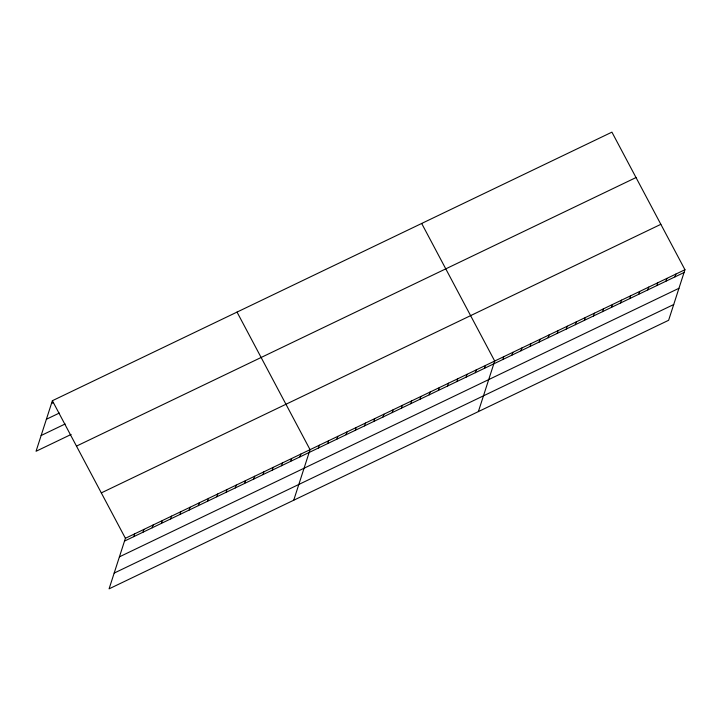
<?xml version="1.0" encoding="UTF-8"?>
<svg xmlns="http://www.w3.org/2000/svg" width="721" height="721" viewBox="0 0 721 721"><rect width="100%" height="100%" fill="white"/><g stroke="black" fill="none" stroke-linecap="round" stroke-linejoin="round"><path stroke-width="1.08" d="M52.381 400.714L125.409 538.29L109.078 588.85L668.619 320.286L684.95 269.726L611.922 132.15L52.381 400.714L36.05 451.274L71.136 434.439M133.745 536.658L134.647 533.864M142.974 532.224L143.876 529.43M152.203 527.79L153.113 524.996M161.441 523.365L162.342 520.571M170.67 518.931L171.571 516.137M179.908 514.497L180.809 511.703M189.136 510.071L190.038 507.269M198.365 505.637L199.275 502.843M207.603 501.203L208.504 498.409M216.832 496.769L217.733 493.975M226.07 492.344L226.971 489.55M235.298 487.91L236.2 485.116M244.527 483.476L245.437 480.682M253.765 479.05L254.666 476.257M262.994 474.616L263.895 471.822M272.232 470.182L273.133 467.388M281.46 465.757L282.362 462.963M290.689 461.323L291.599 458.529M299.927 456.889L300.828 454.095M293.726 500.23L310.057 449.67L237.029 312.085M318.394 448.029L319.295 445.236M327.622 443.595L328.524 440.801M336.851 439.17L337.752 436.367M346.089 434.736L346.99 431.942M355.318 430.302L356.219 427.508M364.556 425.868L365.457 423.074M373.784 421.443L374.686 418.649M383.013 417.008L383.914 414.215M392.251 412.574L393.152 409.78M401.48 408.149L402.381 405.355M410.718 403.715L411.619 400.921M419.946 399.281L420.848 396.487M429.175 394.856L430.077 392.062M438.413 390.421L439.314 387.628M447.642 385.987L448.543 383.193M456.871 381.562L457.781 378.768M466.108 377.128L467.01 374.334M475.337 372.694L476.239 369.9M484.575 368.269L485.476 365.466M478.374 411.601L494.705 361.041L421.677 223.456M502.861 359.482L503.763 356.688M511.919 355.138L512.829 352.344M520.986 350.785L521.887 347.991M530.043 346.44L530.944 343.647M539.101 342.096L540.002 339.294M548.158 337.743L549.06 334.95M557.216 333.399L558.117 330.606M566.282 329.046L567.184 326.252M575.34 324.702L576.241 321.908M584.398 320.349L585.299 317.555M593.455 316.005L594.356 313.211M602.513 311.652L603.414 308.858M611.57 307.308L612.48 304.514M620.637 302.955L621.538 300.161M629.694 298.611L630.596 295.817M638.752 294.258L639.653 291.464M647.809 289.914L648.711 287.12M656.867 285.57L657.768 282.767M665.925 281.217L666.835 278.423M674.991 276.873L675.892 274.079M51.479 403.508L53.327 402.615M46.387 419.271L59.311 413.061M41.142 435.511L65.142 423.984M76.48 446.11L636.021 177.546M101.31 492.894L660.851 224.321M125.409 538.29L684.95 269.726M124.508 541.083L684.049 272.52M119.416 556.846L678.957 288.283M114.17 573.087L673.711 304.523"/></g></svg>
